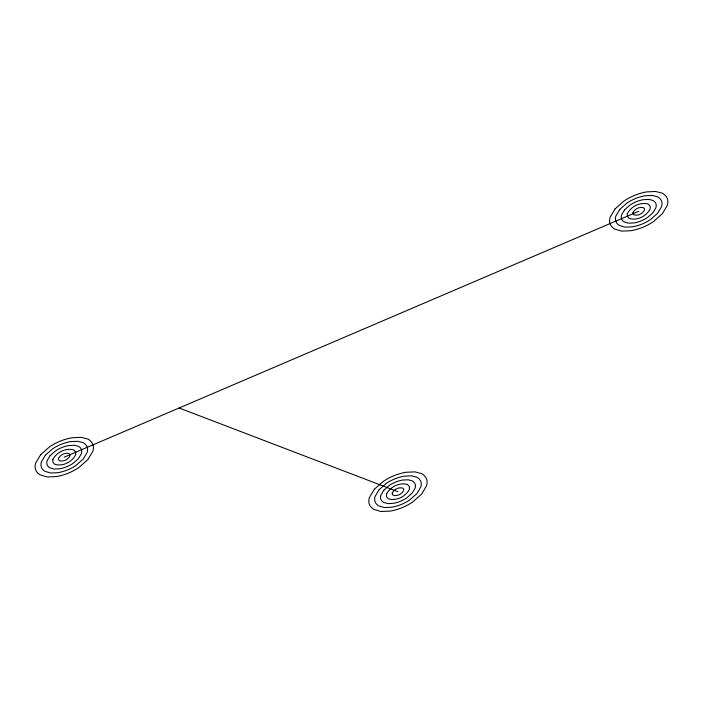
<?xml version="1.0" encoding="UTF-8"?>
<svg xmlns="http://www.w3.org/2000/svg" width="703" height="703" viewBox="0 0 703 703"><rect width="100%" height="100%" fill="white"/><g stroke="black" fill="none" stroke-linecap="round" stroke-linejoin="round"><path stroke-width="1.05" d="M64.263 457.152L638.737 211.304M179.16 407.986L397.968 491.696M52.866 459.437L52.778 462.073L54.597 464.226C62.47 466.88 71.97 462.064 75.669 454.867L75.757 452.24L73.815 449.946C65.924 447.6 56.556 452.222 52.866 459.437M58.569 458.294L58.525 459.613L59.43 460.693C63.367 462.02 68.121 459.613 69.966 456.01L70.01 454.692L69.043 453.549C65.098 452.38 60.414 454.692 58.569 458.294M386.562 493.989L386.474 496.617L388.302 498.77C396.167 501.424 405.675 496.608 409.366 489.411L409.454 486.784L407.52 484.49C399.62 482.144 390.253 486.766 386.562 493.989M392.265 492.838L392.221 494.156L393.135 495.237C397.063 496.564 401.817 494.156 403.663 490.553L403.707 489.235L402.74 488.093C398.794 486.924 394.111 489.235 392.265 492.838M627.331 213.589L627.243 216.216L629.071 218.378C636.936 221.032 646.444 216.216 650.134 209.011L650.222 206.383L648.289 204.098C640.389 201.752 631.022 206.374 627.331 213.589M633.034 212.447L632.99 213.765L633.904 214.837C637.832 216.164 642.586 213.756 644.431 210.162L644.475 208.844L643.509 207.701C639.563 206.524 634.879 208.835 633.034 212.447M40.669 454.709L35.765 462.873A50.818 22.672 -6 0 0 35.545 469.446A32.443 14.473 -6 0 0 40.106 474.841L47.242 476.977L56.592 476.546A32.443 14.473 -6 0 0 68.912 472.899A50.818 22.672 -6 0 0 79.088 467.354L87.866 459.595L92.761 451.431A50.818 22.672 -6 0 0 92.989 444.858A34.456 15.369 -6 0 0 88.147 439.129L81.293 437.328L71.943 437.758A32.443 14.473 -6 0 0 59.623 441.405A50.818 22.672 -6 0 0 49.438 446.95L40.669 454.709M45.387 455.201L41.468 461.73A40.651 18.137 -6 0 0 41.284 466.985A25.958 11.582 -6 0 0 44.939 471.3L50.642 473.014L58.121 472.671A25.958 11.582 -6 0 0 67.98 469.753A40.651 18.137 -6 0 0 76.126 465.316L83.147 459.112L87.067 452.583A40.651 18.137 -6 0 0 87.242 447.319A27.558 12.294 -6 0 0 83.376 442.741L77.884 441.291L70.405 441.642A25.958 11.582 -6 0 0 60.546 444.56A40.651 18.137 -6 0 0 52.409 448.989L45.387 455.201M50.106 455.685L47.171 460.588A30.493 13.603 -6 0 0 47.031 464.534A19.464 8.682 -6 0 0 49.764 467.767L54.052 469.05L59.658 468.787A19.464 8.682 -6 0 0 67.057 466.599A30.493 13.603 -6 0 0 73.165 463.277L78.42 458.62L81.363 453.725A30.493 13.603 -6 0 0 81.504 449.779A20.668 9.227 -6 0 0 78.595 446.343L74.483 445.254L68.876 445.517A19.464 8.682 -6 0 0 61.477 447.706A30.493 13.603 -6 0 0 55.37 451.036L50.106 455.685M374.365 489.253L369.47 497.416A50.818 22.672 -6 0 0 369.242 503.989A32.443 14.473 -6 0 0 373.803 509.385L380.938 511.52L390.288 511.09A32.443 14.473 -6 0 0 402.608 507.443A50.818 22.672 -6 0 0 412.793 501.898L421.563 494.139L426.466 485.975A50.818 22.672 -6 0 0 426.686 479.402A34.456 15.369 -6 0 0 421.844 473.673L414.99 471.871L405.64 472.302A32.443 14.473 -6 0 0 393.32 475.949A50.818 22.672 -6 0 0 383.144 481.493L374.365 489.253M379.093 489.745L375.165 496.274A40.651 18.137 -6 0 0 374.989 501.529A25.958 11.582 -6 0 0 378.636 505.844L384.348 507.557L391.826 507.215A25.958 11.582 -6 0 0 401.685 504.297A40.651 18.137 -6 0 0 409.823 499.859L416.844 493.655L420.763 487.126A40.651 18.137 -6 0 0 420.948 481.863A27.558 12.294 -6 0 0 417.072 477.284L411.589 475.834L404.111 476.186A25.958 11.582 -6 0 0 394.251 479.103A40.651 18.137 -6 0 0 386.105 483.532L379.093 489.745M383.812 490.228L380.868 495.132A30.493 13.603 -6 0 0 380.727 499.077A19.464 8.682 -6 0 0 383.469 502.311L387.748 503.594L393.355 503.33A19.464 8.682 -6 0 0 400.754 501.142A30.493 13.603 -6 0 0 406.861 497.821L412.125 493.163L415.06 488.269A30.493 13.603 -6 0 0 415.201 484.323A20.668 9.227 -6 0 0 412.292 480.887L408.179 479.798L402.573 480.061A19.464 8.682 -6 0 0 395.174 482.249A30.493 13.603 -6 0 0 389.067 485.58L383.812 490.228M615.134 208.861L610.239 217.025A50.818 22.672 -6 0 0 610.011 223.598A32.443 14.473 -6 0 0 614.571 228.993L621.707 231.129L631.057 230.698A32.443 14.473 -6 0 0 643.377 227.051A50.818 22.672 -6 0 0 653.562 221.507L662.331 213.747L667.235 205.584A50.818 22.672 -6 0 0 667.455 199.011A34.456 15.369 -6 0 0 662.613 193.281L655.758 191.48L646.409 191.91A32.443 14.473 -6 0 0 634.088 195.557A50.818 22.672 -6 0 0 623.913 201.102L615.134 208.861M619.853 209.345L615.933 215.874A40.651 18.137 -6 0 0 615.758 221.137A25.958 11.582 -6 0 0 619.405 225.452L625.116 227.166L632.595 226.814A25.958 11.582 -6 0 0 642.454 223.897A40.651 18.137 -6 0 0 650.591 219.468L657.613 213.255L661.532 206.726A40.651 18.137 -6 0 0 661.716 201.471A27.558 12.294 -6 0 0 657.841 196.884L652.358 195.443L644.879 195.786A25.958 11.582 -6 0 0 635.02 198.703A40.651 18.137 -6 0 0 626.874 203.141L619.853 209.345M624.58 209.837L621.637 214.731A30.493 13.603 -6 0 0 621.496 218.677A19.464 8.682 -6 0 0 624.238 221.911L628.517 223.203L634.124 222.939A19.464 8.682 -6 0 0 641.523 220.751A30.493 13.603 -6 0 0 647.63 217.42L652.894 212.772L655.829 207.868A30.493 13.603 -6 0 0 655.969 203.923A20.668 9.227 -6 0 0 653.061 200.487L648.948 199.406L643.342 199.67A19.464 8.682 -6 0 0 635.943 201.858A30.493 13.603 -6 0 0 629.835 205.179L624.58 209.837"/></g></svg>
